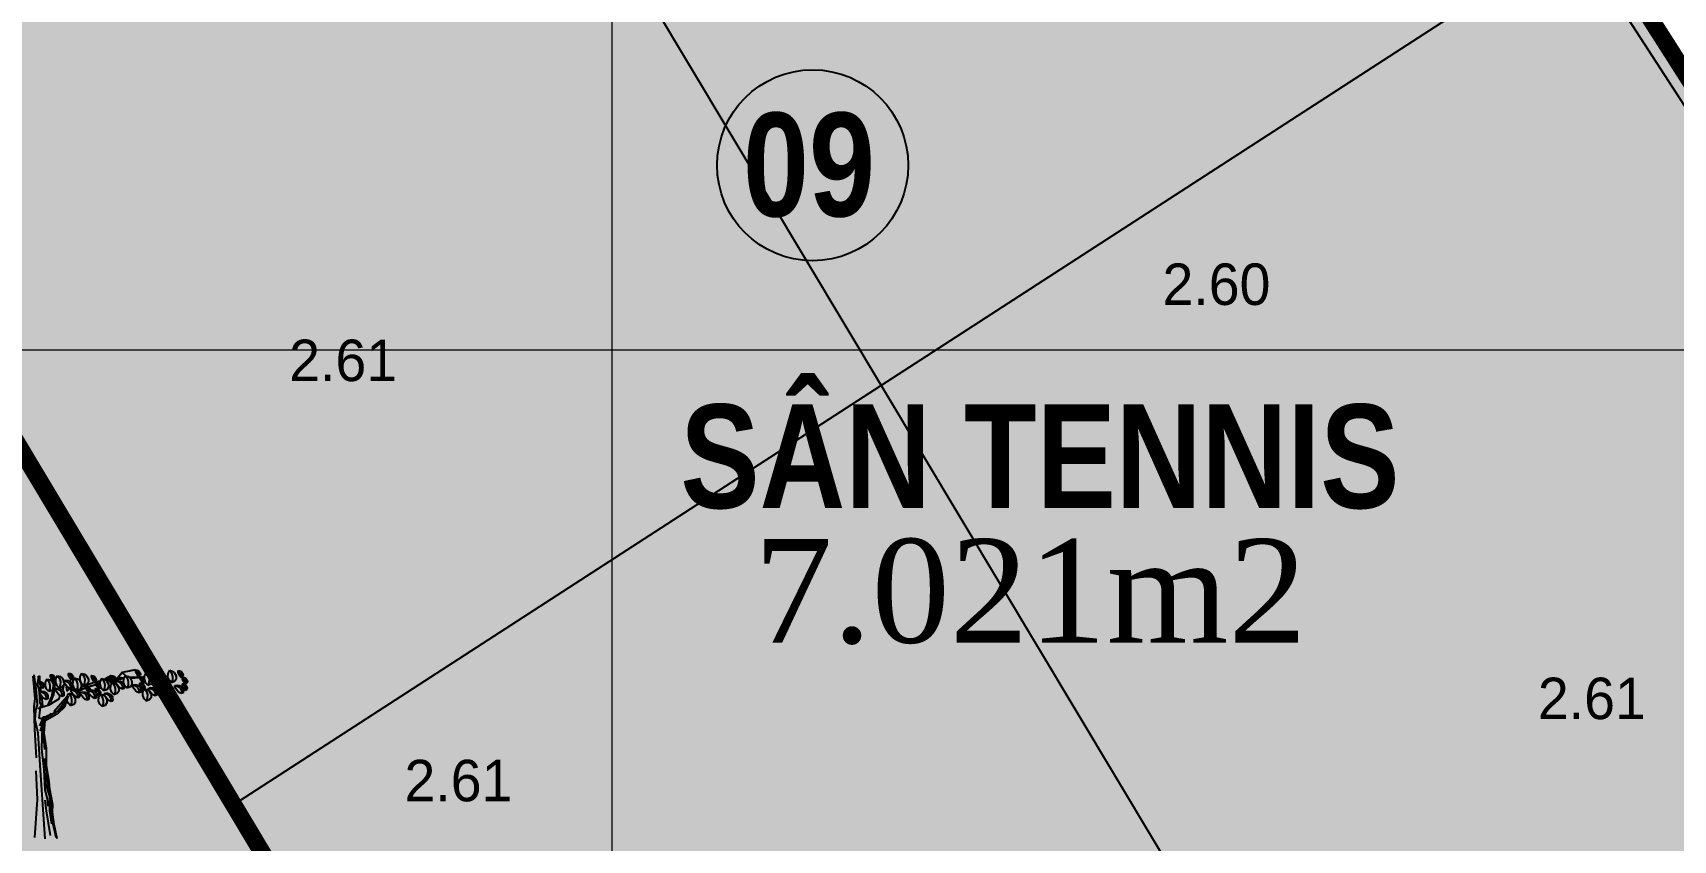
# Model space of a CAD drawing. Header units: millimetres. Extents: x 476643 to 477419, y 1110674 to 1111494.
# Drawn here: x 477026.91 to 477074.37, y 1111209.81 to 1111233.19 of the extents above; entities that cross this region are included whole.
import ezdxf

# ---------------------------------------------------------------- set-up
doc = ezdxf.new("R2010")
doc.units = ezdxf.units.MM
doc.header["$LTSCALE"] = 0.001
doc.header["$MEASUREMENT"] = 0
doc.linetypes.add('DASHDOTX2', pattern=[2, 1, -0.5, 0, -0.5])
doc.layers.add('D-CONGTRINH', color=7, linetype='Continuous', lineweight=15)
doc.layers.add('LUOI', color=8, linetype='Continuous', lineweight=5)
for name, color, linetype in [('HT_Cao do', 7, 'Continuous'), ('HT_Hang rao', 7, 'Continuous'), ('HT_thuc vat', 3, 'Continuous'), ('Net manh', 252, 'Continuous'), ('QH-text', 7, 'Continuous'), ('Text', 7, 'Continuous')]:
    doc.layers.add(name, color=color, linetype=linetype)
doc.linetypes.add('FENCELINE2', pattern='A,0.25,-0.1,[132,ltypeshp.shx,S=0.1,R=0,X=-0.1,Y=0],-0.1,1', length=1.45)

# ---------------------------------------------------------------- blocks, each defined once
blk = doc.blocks.new('tree50')
for p, q in [((966.48, 4750.4996), (1023.828, 4717.7356)), ((970.828, 4750.4996), (1027.32, 4745.6916)), ((970.828, 4750.4996), (972.192, 4704.0156)), ((1027.32, 4745.6916), (1074.904, 4719.5196)), ((1317.02, 4660.1676), (1365.48, 4756.6996)), ((1365.48, 4750.4996), (1421.828, 4667.5916)), ((1369.824, 4750.4996), (1441.968, 4727.1356)), ((2398.756, 4622.0836), (2528.736, 4787.1956)), ((2528.736, 4773.4236), (2485.4, 4704.6276)), ((2528.736, 4787.1956), (2909.084, 4849.1076)), ((2909.084, 4849.1076), (2528.736, 4780.3116)), ((2528.736, 4780.3116), (2625.028, 4690.8796)), ((2625.028, 4690.8796), (2528.736, 4773.4236)), ((2907.008, 4846.9836), (2964.38, 4814.2196)), ((2911.356, 4846.9836), (2967.872, 4842.1516)), ((2911.356, 4846.9836), (2912.744, 4800.4756)), ((2912.744, 4800.4756), (2920.02, 4778.8196)), ((2920.02, 4778.8196), (2939.82, 4746.2516)), ((2939.82, 4746.2516), (2967.728, 4704.4316)), ((2964.38, 4814.2196), (3002.444, 4760.2156)), ((2967.872, 4842.1516), (3015.432, 4816.0036)), ((3002.444, 4760.2156), (3014.016, 4707.9236)), ((3015.432, 4816.0036), (3052.052, 4770.5916)), ((3052.052, 4770.5916), (3063.16, 4729.2356)), ((3179.492, 4669.8596), (3227.956, 4766.4196)), ((3227.956, 4760.2156), (3284.304, 4677.2836)), ((3232.3, 4760.2156), (3304.444, 4736.8276)), ((3401.444, 4803.5996), (3458.792, 4770.8356)), ((3405.788, 4803.5996), (3407.156, 4757.0916)), ((3405.788, 4803.5996), (3462.28, 4798.7676)), ((3407.156, 4757.0916), (3414.456, 4735.4356)), ((3458.792, 4770.8356), (3496.852, 4716.8316)), ((3462.28, 4798.7676), (3509.864, 4772.6196)), ((3479.52, 4846.9836), (3536.868, 4814.2196)), ((3483.84, 4846.9836), (3540.36, 4842.1516)), ((3483.84, 4846.9836), (3485.232, 4800.4756)), ((3485.232, 4800.4756), (3492.508, 4778.8196)), ((3492.508, 4778.8196), (3512.308, 4746.2516)), ((3509.864, 4772.6196), (3546.46, 4727.2076)), ((3512.308, 4746.2516), (3540.236, 4704.4316)), ((3536.868, 4814.2196), (3574.928, 4760.2156)), ((3540.36, 4842.1516), (3587.94, 4816.0036)), ((3574.928, 4760.2156), (3586.5, 4707.9236)), ((3587.94, 4816.0036), (3624.536, 4770.5916)), ((3624.536, 4770.5916), (3635.648, 4729.2356)), ((3852.492, 4642.4676), (3856.08, 4750.4276)), ((3856.08, 4750.4276), (3904.544, 4846.9836)), ((3904.544, 4840.7836), (3960.892, 4757.8716)), ((3908.864, 4840.7836), (3981.032, 4817.4196)), ((3960.892, 4757.8716), (3986.94, 4661.0476)), ((3981.032, 4817.4196), (4038.992, 4772.6196)), ((4038.992, 4772.6196), (4092.58, 4678.1116)), ((4135.108, 4827.2596), (4192.456, 4794.4956)), ((4139.432, 4827.2596), (4140.82, 4780.7756)), ((4139.432, 4827.2596), (4195.948, 4822.4476)), ((4140.82, 4780.7756), (4148.12, 4759.0956)), ((4148.12, 4759.0956), (4167.92, 4726.5276)), ((4192.456, 4794.4956), (4230.52, 4740.4916)), ((4195.948, 4822.4476), (4243.532, 4796.2756)), ((4243.532, 4796.2756), (4280.128, 4750.8916)), ((4280.128, 4750.8916), (4291.236, 4709.5076)), ((13.796, 4022.5356), (-41.38, 4673.2556)), ((41.408, 4318.3236), (-13.792, 4712.6836)), ((82.788, 3845.0676), (41.408, 4318.3236)), ((82.788, 4436.6316), (110.4, 4614.0996)), ((124.196, 4298.5956), (82.788, 4436.6316)), ((110.4, 4614.0996), (110.4, 4673.2556)), ((120.752, 4515.0036), (178.104, 4482.2396)), ((124.196, 4535.2156), (137.988, 4692.9556)), ((151.784, 4081.6876), (124.196, 4298.5956)), ((125.1, 4515.0036), (181.592, 4510.1676)), ((125.1, 4515.0036), (126.468, 4468.4916)), ((126.468, 4468.4916), (133.768, 4446.8156)), ((133.768, 4446.8156), (153.568, 4414.2716)), ((179.396, 4239.4396), (137.988, 4357.7516)), ((151.784, 4535.2156), (151.784, 4673.2556)), ((153.568, 4414.2716), (181.472, 4372.4476)), ((178.104, 4482.2396), (216.164, 4428.2356)), ((179.396, 4239.4396), (179.396, 4357.7516)), ((181.472, 4372.4476), (196.484, 4352.1356)), ((181.592, 4510.1676), (229.176, 4484.0196)), ((196.484, 4352.1356), (220.508, 4322.8636)), ((216.164, 4428.2356), (227.76, 4375.9396)), ((227.76, 4375.9396), (220.508, 4322.8636)), ((263.16, 4354.8716), (220.508, 4322.8636)), ((229.176, 4484.0196), (265.796, 4438.6116)), ((276.88, 4397.2516), (263.16, 4354.8716)), ((265.796, 4438.6116), (276.88, 4397.2516)), ((307.252, 4384.8516), (310.816, 4492.8116)), ((343.36, 4293.9836), (307.252, 4384.8516)), ((310.816, 4492.8116), (359.304, 4589.3676)), ((411.328, 4223.7196), (343.36, 4293.9836)), ((359.304, 4583.1676), (415.652, 4500.2556)), ((363.624, 4583.1676), (435.792, 4559.8036)), ((436.208, 4310.5356), (402.664, 4223.7196)), ((415.652, 4500.2556), (441.7, 4403.4316)), ((435.792, 4559.8036), (493.752, 4515.0036)), ((441.7, 4403.4316), (436.208, 4310.5356)), ((441.7, 4713.3196), (499.048, 4680.5556)), ((446.024, 4713.3196), (502.54, 4708.4836)), ((446.024, 4713.3196), (447.412, 4666.8316)), ((447.412, 4666.8316), (454.712, 4645.1556)), ((454.712, 4645.1556), (474.512, 4612.5836)), ((474.512, 4612.5836), (502.42, 4570.7876)), ((493.752, 4515.0036), (547.34, 4420.4956)), ((496.756, 4081.6876), (538.16, 4298.5956)), ((499.048, 4680.5556), (537.112, 4626.5516)), ((502.42, 4570.7876), (517.432, 4550.4756)), ((502.54, 4708.4836), (550.124, 4682.3356)), ((550.124, 4329.0636), (503.052, 4257.9716)), ((517.432, 4550.4756), (541.456, 4521.2036)), ((537.112, 4626.5516), (548.708, 4574.2556)), ((538.16, 4298.5956), (551.956, 4515.4916)), ((548.708, 4574.2556), (541.456, 4521.2036)), ((584.084, 4553.2116), (541.456, 4521.2036)), ((547.34, 4420.4956), (550.124, 4329.0636)), ((550.124, 4682.3356), (586.72, 4636.9516)), ((551.956, 4140.8436), (579.544, 4357.7516)), ((579.544, 4357.7516), (579.544, 4554.9436)), ((597.828, 4595.5676), (584.084, 4553.2116)), ((586.72, 4636.9516), (597.828, 4595.5676)), ((602.588, 4270.3236), (603.908, 4312.6596)), ((603.908, 4312.6596), (669.824, 4324.1556)), ((603.908, 4312.6596), (686.6, 4288.8076)), ((610.84, 4484.0196), (614.404, 4591.9796)), ((646.948, 4393.1516), (610.84, 4484.0196)), ((614.404, 4591.9796), (662.892, 4688.5356)), ((714.92, 4322.8636), (646.948, 4393.1516)), ((662.892, 4682.3356), (719.24, 4599.4036)), ((667.212, 4682.3356), (739.38, 4658.9476)), ((669.824, 4324.1556), (732.52, 4312.6596)), ((686.6, 4288.8076), (752.492, 4233.4356)), ((739.796, 4409.6796), (706.252, 4322.8636)), ((806.644, 4357.1396), (710.596, 4322.8636)), ((719.24, 4599.4036), (745.288, 4502.5996)), ((732.52, 4312.6596), (801.148, 4271.0076)), ((739.38, 4658.9476), (797.34, 4614.1716)), ((745.288, 4502.5996), (739.796, 4409.6796)), ((797.34, 4614.1716), (850.928, 4519.6396)), ((801.148, 4271.0076), (838.968, 4217.5916)), ((853.712, 4428.2356), (806.644, 4357.1396)), ((814.136, 4278.8676), (855.52, 4416.9076)), ((844.46, 4499.9156), (845.776, 4542.2476)), ((850.22, 4478.8676), (844.46, 4499.9156)), ((845.776, 4542.2476), (911.72, 4553.7236)), ((845.776, 4542.2476), (928.468, 4518.3956)), ((872.78, 4443.9076), (850.22, 4478.8676)), ((850.928, 4519.6396), (853.712, 4428.2356)), ((930.056, 4380.6276), (872.78, 4443.9076)), ((910.72, 4357.7516), (924.512, 4239.4396)), ((911.72, 4553.7236), (974.392, 4542.2476)), ((924.512, 4239.4396), (979.712, 4278.8676)), ((928.468, 4518.3956), (994.36, 4463.0236)), ((990.528, 4330.6036), (930.056, 4380.6276)), ((972.192, 4704.0156), (979.492, 4682.3356)), ((974.392, 4542.2476), (1043.044, 4500.5996)), ((979.492, 4682.3356), (999.292, 4649.7676)), ((979.712, 4278.8676), (1021.12, 4318.3236)), ((1036.5, 4307.7516), (990.528, 4330.6036)), ((994.36, 4463.0236), (1031.104, 4389.6356)), ((999.292, 4649.7676), (1027.2, 4607.9716)), ((1023.828, 4717.7356), (1061.892, 4663.7316)), ((1027.2, 4607.9716), (1042.212, 4587.6596)), ((1031.104, 4389.6356), (1036.5, 4307.7516)), ((1085.572, 4332.6796), (1036.5, 4307.7516)), ((1042.212, 4587.6596), (1066.236, 4558.3876)), ((1043.044, 4500.5996), (1080.86, 4447.1796)), ((1051.148, 4238.0756), (1052.468, 4280.4316)), ((1052.468, 4280.4316), (1118.384, 4291.9076)), ((1052.468, 4280.4316), (1135.156, 4256.5556)), ((1061.892, 4663.7316), (1073.488, 4611.4396)), ((1073.488, 4611.4396), (1066.236, 4558.3876)), ((1108.864, 4590.3916), (1066.236, 4558.3876)), ((1074.904, 4719.5196), (1111.5, 4674.1316)), ((1080.86, 4447.1796), (1085.572, 4332.6796)), ((1105.276, 4415.8316), (1108.84, 4523.8156)), ((1141.384, 4324.9636), (1105.276, 4415.8316)), ((1108.84, 4523.8156), (1157.3, 4620.3476)), ((1122.608, 4632.7516), (1108.864, 4590.3916)), ((1111.5, 4674.1316), (1122.608, 4632.7516)), ((1118.384, 4291.9076), (1181.08, 4280.4316)), ((1209.352, 4254.6996), (1141.384, 4324.9636)), ((1157.3, 4614.1716), (1213.648, 4531.2396)), ((1161.648, 4614.1716), (1233.792, 4590.7836)), ((1181.08, 4280.4316), (1249.708, 4238.7556)), ((1234.232, 4341.5156), (1200.684, 4254.6996)), ((1301.052, 4288.9516), (1205.008, 4254.6996)), ((1213.648, 4531.2396), (1239.724, 4434.4356)), ((1233.792, 4590.7836), (1291.748, 4545.9836)), ((1239.724, 4434.4356), (1234.232, 4341.5156)), ((1248.072, 4250.5476), (1455.104, 4346.8876)), ((1269.484, 4239.4396), (1476.468, 4338.0236)), ((1291.748, 4545.9836), (1345.364, 4451.4756)), ((1348.148, 4360.0476), (1301.052, 4288.9516)), ((1313.452, 4552.1836), (1317.02, 4660.1676)), ((1349.536, 4461.3156), (1313.452, 4552.1836)), ((1345.364, 4451.4756), (1348.148, 4360.0476)), ((1417.532, 4391.0516), (1349.536, 4461.3156)), ((1358.816, 4374.4036), (1782.496, 4511.9996)), ((1442.408, 4477.8676), (1408.864, 4391.0516)), ((1509.232, 4425.3036), (1413.184, 4391.0516)), ((1421.828, 4667.5916), (1447.9, 4570.7876)), ((1441.968, 4727.1356), (1499.928, 4682.3356)), ((1447.9, 4570.7876), (1442.408, 4477.8676)), ((1452.224, 4397.2516), (1509.596, 4364.4636)), ((1456.568, 4397.2516), (1457.936, 4350.7436)), ((1456.568, 4397.2516), (1513.088, 4392.4196)), ((1457.936, 4350.7436), (1465.236, 4329.0636)), ((1465.236, 4329.0636), (1485.036, 4296.5196)), ((1485.036, 4296.5196), (1512.94, 4254.6996)), ((1499.928, 4682.3356), (1553.54, 4587.8276)), ((1556.324, 4496.3996), (1509.232, 4425.3036)), ((1509.596, 4364.4636), (1547.632, 4310.4876)), ((1513.088, 4392.4196), (1560.648, 4366.2476)), ((1547.632, 4310.4876), (1559.232, 4258.1916)), ((1548.024, 4260.5596), (1613.968, 4272.0316)), ((1553.54, 4587.8276), (1556.324, 4496.3996)), ((1555.836, 4375.6716), (1755.52, 4432.7276)), ((1560.648, 4366.2476), (1597.268, 4320.8636)), ((1565.848, 4367.5156), (1758.424, 4422.5476)), ((1608.352, 4279.4796), (1594.632, 4237.1196)), ((1597.268, 4320.8636), (1608.352, 4279.4796)), ((1613.968, 4272.0316), (1676.66, 4260.5596)), ((1625.708, 4688.5356), (1683.06, 4655.7476)), ((1630.056, 4688.5356), (1686.548, 4683.7036)), ((1630.056, 4688.5356), (1631.424, 4642.0276)), ((1631.424, 4642.0276), (1638.724, 4620.3476)), ((1638.724, 4620.3476), (1658.524, 4587.8036)), ((1658.524, 4587.8036), (1686.428, 4545.9836)), ((1683.06, 4655.7476), (1721.12, 4601.7716)), ((1686.428, 4545.9836), (1701.444, 4525.6716)), ((1686.548, 4683.7036), (1734.132, 4657.5556)), ((1701.444, 4525.6716), (1725.464, 4496.3996)), ((1721.12, 4601.7716), (1732.716, 4549.4756)), ((1732.716, 4549.4756), (1725.464, 4496.3996)), ((1768.116, 4528.4076), (1725.464, 4496.3996)), ((1734.132, 4657.5556), (1770.752, 4612.1476)), ((1747.144, 4310.4876), (1804.492, 4277.6996)), ((1751.492, 4496.3996), (1808.84, 4463.6356)), ((1751.492, 4310.4876), (1807.984, 4305.6516)), ((1751.492, 4310.4876), (1752.86, 4263.9756)), ((1755.812, 4496.3996), (1812.332, 4491.5876)), ((1755.812, 4496.3996), (1757.204, 4449.9156)), ((1757.204, 4449.9156), (1764.504, 4428.2356)), ((1764.504, 4428.2356), (1784.304, 4395.6676)), ((1781.836, 4570.7876), (1768.116, 4528.4076)), ((1770.752, 4612.1476), (1781.836, 4570.7876)), ((1782.496, 4511.9996), (1891.48, 4534.2396)), ((1784.304, 4395.6676), (1812.208, 4353.8676)), ((1804.492, 4277.6996), (1842.556, 4223.7196)), ((1807.984, 4305.6516), (1855.568, 4279.4796)), ((1808.84, 4463.6356), (1846.9, 4409.6316)), ((1812.208, 4353.8676), (1827.224, 4333.5556)), ((1812.332, 4491.5876), (1859.912, 4465.4156)), ((1827.224, 4333.5556), (1851.248, 4304.2836)), ((1846.9, 4409.6316), (1858.496, 4357.3356)), ((1858.496, 4357.3356), (1851.248, 4304.2836)), ((1893.872, 4336.2916), (1851.248, 4304.2836)), ((1855.568, 4279.4796), (1892.188, 4234.0956)), ((1859.912, 4465.4156), (1896.512, 4420.0316)), ((1868.776, 4465.0996), (1888.404, 4470.7156)), ((1907.62, 4378.6516), (1893.872, 4336.2916)), ((1894.608, 4403.4316), (1898.172, 4511.4116)), ((1930.716, 4312.5836), (1894.608, 4403.4316)), ((1896.512, 4420.0316), (1907.62, 4378.6516)), ((1898.172, 4511.4116), (1946.656, 4607.9716)), ((1998.684, 4242.2956), (1930.716, 4312.5836)), ((1946.656, 4601.7716), (2003.004, 4518.8356)), ((1950.98, 4601.7716), (2023.148, 4578.3796)), ((2023.56, 4329.1156), (1990.016, 4242.2956)), ((2090.408, 4276.5756), (1994.36, 4242.2956)), ((2003.004, 4518.8356), (2029.056, 4422.0316)), ((2023.148, 4578.3796), (2081.104, 4533.5796)), ((2023.22, 4573.9116), (2119.508, 4642.7116)), ((2029.056, 4422.0316), (2023.56, 4329.1156)), ((2050.76, 4566.7596), (2119.508, 4580.7996)), ((2081.104, 4533.5796), (2134.692, 4439.0756)), ((2087.256, 4527.5516), (2146.948, 4544.5916)), ((2137.476, 4347.6676), (2090.408, 4276.5756)), ((2100.244, 4518.8836), (2153.2, 4539.5156)), ((2119.508, 4642.7116), (2201.344, 4690.8796)), ((2120.144, 4645.1556), (2177.492, 4612.3636)), ((2124.464, 4645.1556), (2180.984, 4640.3196)), ((2124.464, 4645.1556), (2125.856, 4598.6436)), ((2125.856, 4598.6436), (2133.132, 4576.9636)), ((2133.132, 4576.9636), (2152.932, 4544.4196)), ((2134.692, 4439.0756), (2137.476, 4347.6676)), ((2152.932, 4544.4196), (2180.86, 4502.5996)), ((2177.492, 4612.3636), (2215.552, 4558.3876)), ((2180.86, 4502.5996), (2195.876, 4482.2876)), ((2180.984, 4640.3196), (2228.568, 4614.1716)), ((2193.872, 4291.8836), (2197.44, 4399.8636)), ((2229.956, 4201.0116), (2193.872, 4291.8836)), ((2195.876, 4482.2876), (2219.876, 4453.0156)), ((2197.44, 4399.8636), (2245.9, 4496.3996)), ((2198.196, 4688.5356), (2255.568, 4655.7476)), ((2202.54, 4688.5356), (2203.908, 4642.0276)), ((2202.54, 4688.5356), (2259.06, 4683.7036)), ((2203.908, 4642.0276), (2211.208, 4620.3476)), ((2211.208, 4620.3476), (2231.008, 4587.8036)), ((2215.552, 4558.3876), (2227.124, 4506.0916)), ((2227.124, 4506.0916), (2219.876, 4453.0156)), ((2262.528, 4485.0236), (2219.876, 4453.0156)), ((2228.568, 4614.1716), (2265.164, 4568.7636)), ((2231.008, 4587.8036), (2258.912, 4545.9836)), ((2245.9, 4490.1996), (2302.248, 4407.2876)), ((2250.244, 4490.1996), (2322.388, 4466.8316)), ((2255.568, 4655.7476), (2293.604, 4601.7716)), ((2258.912, 4545.9836), (2273.928, 4525.6716)), ((2259.06, 4683.7036), (2306.616, 4657.5556)), ((2276.272, 4527.4036), (2262.528, 4485.0236)), ((2265.164, 4568.7636), (2276.272, 4527.4036)), ((2273.928, 4525.6716), (2297.952, 4496.3996)), ((2293.604, 4601.7716), (2305.2, 4549.4756)), ((2305.2, 4549.4756), (2297.952, 4496.3996)), ((2340.604, 4528.4076), (2297.952, 4496.3996)), ((2302.248, 4407.2876), (2328.32, 4310.4876)), ((2306.616, 4657.5556), (2343.24, 4612.1476)), ((2322.388, 4466.8316), (2380.348, 4422.0316)), ((2328.32, 4310.4876), (2322.828, 4217.5676)), ((2354.324, 4570.7876), (2340.604, 4528.4076)), ((2343.24, 4612.1476), (2354.324, 4570.7876)), ((2345.804, 4614.8556), (2581.008, 4631.6516)), ((2350.296, 4484.2876), (2351.612, 4526.6236)), ((2356.056, 4463.2436), (2350.296, 4484.2876)), ((2351.612, 4526.6236), (2417.556, 4538.0996)), ((2351.612, 4526.6236), (2434.304, 4502.7716)), ((2355.42, 4573.9116), (2572.072, 4601.4276)), ((2355.884, 4577.2076), (2566.724, 4605.4556)), ((2378.616, 4428.2836), (2356.056, 4463.2436)), ((2435.892, 4365.0036), (2378.616, 4428.2836)), ((2380.348, 4422.0316), (2433.96, 4327.5276)), ((2417.556, 4538.0996), (2480.252, 4526.6236)), ((2485.4, 4704.6276), (2417.996, 4622.0836)), ((2433.96, 4327.5276), (2436.744, 4236.0956)), ((2434.304, 4502.7716), (2500.196, 4447.3996)), ((2496.364, 4314.9796), (2435.892, 4365.0036)), ((2480.252, 4526.6236), (2548.88, 4484.9716)), ((2542.336, 4292.1276), (2496.364, 4314.9796)), ((2500.196, 4447.3996), (2536.94, 4374.0116)), ((2536.94, 4374.0116), (2542.336, 4292.1276)), ((2591.408, 4317.0516), (2542.336, 4292.1276)), ((2548.88, 4484.9716), (2586.696, 4431.5556)), ((2571.192, 4484.0196), (2574.756, 4591.9796)), ((2607.3, 4393.1516), (2571.192, 4484.0196)), ((2574.756, 4591.9796), (2623.22, 4688.5356)), ((2586.696, 4431.5556), (2591.408, 4317.0516)), ((2675.272, 4322.8636), (2607.3, 4393.1516)), ((2623.22, 4682.3356), (2679.568, 4599.4036)), ((2627.564, 4682.3356), (2699.732, 4658.9476)), ((2700.148, 4409.6796), (2666.604, 4322.8636)), ((2766.992, 4357.1396), (2670.924, 4322.8636)), ((2679.568, 4599.4036), (2705.64, 4502.5996)), ((2699.732, 4658.9476), (2757.668, 4614.1716)), ((2705.64, 4502.5996), (2700.148, 4409.6796)), ((2750.076, 4630.0156), (2793.532, 4635.8276)), ((2750.124, 4643.7396), (2832.056, 4649.5956)), ((2757.668, 4614.1716), (2811.28, 4519.6396)), ((2759.84, 4615.1996), (3039.064, 4635.8276)), ((2814.064, 4428.2356), (2766.992, 4357.1396)), ((2793.532, 4635.8276), (3173.904, 4632.1156)), ((2811.28, 4519.6396), (2814.064, 4428.2356)), ((2828.028, 4376.6716), (2829.348, 4419.0076)), ((2833.768, 4355.6276), (2828.028, 4376.6716)), ((2829.348, 4419.0076), (2895.264, 4430.5036)), ((2829.348, 4419.0076), (2912.036, 4395.1556)), ((2832.056, 4649.5956), (3173.928, 4645.9596)), ((2856.324, 4320.6676), (2833.768, 4355.6276)), ((2913.624, 4257.4076), (2856.324, 4320.6676)), ((2895.264, 4430.5036), (2957.96, 4419.0076)), ((2912.036, 4395.1556), (2977.932, 4339.7836)), ((2957.96, 4419.0076), (3026.588, 4377.3556)), ((2967.728, 4704.4316), (2982.74, 4684.1436)), ((2977.932, 4339.7836), (3014.652, 4266.3956)), ((2982.74, 4684.1436), (3006.764, 4654.8476)), ((3014.016, 4707.9236), (3006.764, 4654.8476)), ((3049.416, 4686.8516), (3006.764, 4654.8476)), ((3026.588, 4377.3556), (3064.404, 4323.9396)), ((3028.444, 4468.9316), (3085.816, 4436.1436)), ((3032.788, 4654.8476), (3090.14, 4622.0836)), ((3032.788, 4468.9316), (3089.308, 4464.0996)), ((3032.788, 4468.9316), (3034.18, 4422.4236)), ((3034.18, 4422.4236), (3041.456, 4400.7436)), ((3037.136, 4654.8476), (3093.628, 4650.0356)), ((3037.136, 4654.8476), (3038.504, 4608.3636)), ((3038.504, 4608.3636), (3045.804, 4586.6836)), ((3041.456, 4400.7436), (3061.256, 4368.1996)), ((3045.804, 4586.6836), (3065.604, 4554.1396)), ((3063.16, 4729.2356), (3049.416, 4686.8516)), ((3061.256, 4368.1996), (3089.16, 4326.3796)), ((3064.404, 4323.9396), (3069.144, 4209.4596)), ((3065.604, 4554.1396), (3093.508, 4512.3156)), ((3085.816, 4436.1436), (3123.88, 4382.1636)), ((3089.16, 4326.3796), (3104.2, 4306.0676)), ((3089.308, 4464.0996), (3136.892, 4437.9516)), ((3090.14, 4622.0836), (3128.2, 4568.0796)), ((3093.508, 4512.3156), (3108.524, 4492.0036)), ((3093.628, 4650.0356), (3141.212, 4623.8636)), ((3104.2, 4306.0676), (3128.2, 4276.7956)), ((3108.524, 4492.0036), (3132.544, 4462.7316)), ((3123.88, 4382.1636), (3135.452, 4329.8716)), ((3128.2, 4568.0796), (3139.796, 4515.8076)), ((3135.452, 4329.8716), (3128.2, 4276.7956)), ((3170.852, 4308.7996), (3128.2, 4276.7956)), ((3131.788, 4217.4436), (3180.252, 4313.9756)), ((3139.796, 4515.8076), (3132.544, 4462.7316)), ((3175.196, 4494.7396), (3132.544, 4462.7316)), ((3136.892, 4437.9516), (3173.488, 4392.5396)), ((3141.212, 4623.8636), (3177.832, 4578.4796)), ((3184.596, 4351.1836), (3170.852, 4308.7996)), ((3173.488, 4392.5396), (3184.596, 4351.1836)), ((3188.916, 4537.0956), (3175.196, 4494.7396)), ((3175.904, 4561.9036), (3179.492, 4669.8596)), ((3212.012, 4471.0316), (3175.904, 4561.9036)), ((3177.832, 4578.4796), (3188.916, 4537.0956)), ((3180.252, 4307.7996), (3236.6, 4224.8636)), ((3184.596, 4307.7996), (3256.74, 4284.4116)), ((3280.008, 4400.7436), (3212.012, 4471.0316)), ((3256.74, 4284.4116), (3314.7, 4239.6116)), ((3304.884, 4487.5596), (3271.34, 4400.7436)), ((3371.704, 4435.0236), (3275.66, 4400.7436)), ((3284.304, 4677.2836), (3310.352, 4580.4796)), ((3296.192, 4288.6596), (3297.512, 4330.9916)), ((3301.956, 4267.6156), (3296.192, 4288.6596)), ((3297.512, 4330.9916), (3363.452, 4342.4676)), ((3297.512, 4330.9916), (3380.2, 4307.1156)), ((3304.444, 4736.8276), (3362.404, 4692.0516)), ((3310.352, 4580.4796), (3304.884, 4487.5596)), ((3362.404, 4692.0516), (3415.992, 4597.5236)), ((3363.452, 4342.4676), (3426.124, 4330.9916)), ((3418.776, 4506.1156), (3371.704, 4435.0236)), ((3380.2, 4307.1156), (3446.096, 4251.7716)), ((3400.172, 4643.5436), (3477.2, 4642.7116)), ((3409.792, 4629.7956), (3496.46, 4628.9436)), ((3409.792, 4622.0836), (3486.82, 4622.0836)), ((3414.456, 4735.4356), (3434.256, 4702.8676)), ((3415.992, 4597.5236), (3418.776, 4506.1156)), ((3426.124, 4330.9916), (3494.776, 4289.3196)), ((3434.256, 4702.8676), (3462.16, 4661.0476)), ((3462.16, 4661.0476), (3477.176, 4640.7596)), ((3475.172, 4450.3276), (3478.736, 4558.3116)), ((3511.28, 4359.4596), (3475.172, 4450.3276)), ((3477.176, 4640.7596), (3501.196, 4611.4636)), ((3478.736, 4558.3116), (3527.224, 4654.8476)), ((3494.776, 4289.3196), (3532.596, 4235.9236)), ((3496.852, 4716.8316), (3508.448, 4664.5396)), ((3508.448, 4664.5396), (3501.196, 4611.4636)), ((3543.824, 4643.4676), (3501.196, 4611.4636)), ((3579.248, 4289.1956), (3511.28, 4359.4596)), ((3527.224, 4648.6676), (3583.572, 4565.7356)), ((3531.544, 4648.6676), (3603.712, 4625.2796)), ((3540.236, 4704.4316), (3555.252, 4684.1436)), ((3557.568, 4685.8516), (3543.824, 4643.4676)), ((3546.46, 4727.2076), (3557.568, 4685.8516)), ((3555.252, 4684.1436), (3579.248, 4654.8476)), ((3604.128, 4376.0116), (3570.584, 4289.1956)), ((3670.972, 4323.4476), (3574.928, 4289.1956)), ((3586.5, 4707.9236), (3579.248, 4654.8476)), ((3621.9, 4686.8516), (3579.248, 4654.8476)), ((3583.572, 4565.7356), (3609.62, 4468.9316)), ((3603.712, 4625.2796), (3661.672, 4580.4796)), ((3609.62, 4468.9316), (3604.128, 4376.0116)), ((3635.648, 4729.2356), (3621.9, 4686.8516)), ((3631.616, 4642.7356), (3632.912, 4685.0716)), ((3637.356, 4621.6916), (3631.616, 4642.7356)), ((3632.912, 4685.0716), (3698.856, 4696.5436)), ((3632.912, 4685.0716), (3715.604, 4661.2196)), ((3659.912, 4586.7316), (3637.356, 4621.6916)), ((3717.188, 4523.4476), (3659.912, 4586.7316)), ((3661.672, 4580.4796), (3715.26, 4485.9756)), ((3718.044, 4394.5676), (3670.972, 4323.4476)), ((3698.856, 4696.5436), (3761.548, 4685.0716)), ((3715.26, 4485.9756), (3718.044, 4394.5676)), ((3715.604, 4661.2196), (3781.496, 4605.8476)), ((3777.664, 4473.4236), (3717.188, 4523.4476)), ((3761.548, 4685.0716), (3830.176, 4643.4196)), ((3823.636, 4450.5756), (3777.664, 4473.4236)), ((3781.496, 4605.8476), (3818.24, 4532.4596)), ((3818.24, 4532.4596), (3823.636, 4450.5756)), ((3872.708, 4475.4996), (3823.636, 4450.5756)), ((3830.176, 4643.4196), (3867.996, 4590.0036)), ((3888.6, 4551.5996), (3852.492, 4642.4676)), ((3867.996, 4590.0036), (3872.708, 4475.4996)), ((3956.592, 4481.3116), (3888.6, 4551.5996)), ((3981.448, 4568.1516), (3947.9, 4481.3116)), ((4048.292, 4515.5876), (3952.248, 4481.3116)), ((3986.94, 4661.0476), (3981.448, 4568.1516)), ((4095.364, 4586.6836), (4048.292, 4515.5876)), ((4056.104, 4356.9716), (4057.424, 4399.3036)), ((4061.868, 4335.9236), (4056.104, 4356.9716)), ((4057.424, 4399.3036), (4123.364, 4410.7796)), ((4057.424, 4399.3036), (4140.112, 4375.4276)), ((4084.424, 4300.9636), (4061.868, 4335.9236)), ((4141.7, 4237.6836), (4084.424, 4300.9636)), ((4092.58, 4678.1116), (4095.364, 4586.6836)), ((4123.364, 4410.7796), (4186.06, 4399.3036)), ((4140.112, 4375.4276), (4206.008, 4320.0796)), ((4167.92, 4726.5276), (4195.828, 4684.7276)), ((4186.06, 4399.3036), (4254.688, 4357.6276)), ((4195.828, 4684.7276), (4210.84, 4664.4156)), ((4206.008, 4320.0796), (4242.752, 4246.6916)), ((4210.84, 4664.4156), (4234.864, 4635.1436)), ((4230.52, 4740.4916), (4242.116, 4688.1956)), ((4242.116, 4688.1956), (4234.864, 4635.1436)), ((4277.492, 4667.1516), (4234.864, 4635.1436)), ((4254.688, 4357.6276), (4292.508, 4304.2356)), ((4256.544, 4449.2076), (4313.892, 4416.4436)), ((4260.864, 4635.1436), (4318.24, 4602.3556)), ((4260.864, 4449.2076), (4317.384, 4444.3716)), ((4260.864, 4449.2076), (4262.256, 4402.7236)), ((4262.256, 4402.7236), (4269.556, 4381.0436)), ((4265.212, 4635.1436), (4321.732, 4630.3116)), ((4265.212, 4635.1436), (4266.604, 4588.6356)), ((4266.604, 4588.6356), (4273.88, 4566.9556)), ((4269.556, 4381.0436), (4289.356, 4348.4756)), ((4273.88, 4566.9556), (4293.68, 4534.4116)), ((4291.236, 4709.5076), (4277.492, 4667.1516)), ((4289.356, 4348.4756), (4317.264, 4306.6516)), ((4292.508, 4304.2356), (4297.22, 4189.7356)), ((4293.68, 4534.4116), (4321.584, 4492.5916)), ((4313.892, 4416.4436), (4351.956, 4362.4396)), ((4317.264, 4306.6516), (4332.276, 4286.3636)), ((4317.384, 4444.3716), (4364.968, 4418.2236)), ((4318.24, 4602.3556), (4356.3, 4548.3756)), ((4321.584, 4492.5916), (4336.624, 4472.2796)), ((4321.732, 4630.3116), (4369.312, 4604.1396)), ((4332.276, 4286.3636), (4356.3, 4257.0916)), ((4336.624, 4472.2796), (4360.62, 4443.0036)), ((4351.956, 4362.4396), (4363.552, 4310.1436)), ((4356.3, 4548.3756), (4367.872, 4496.0796)), ((4363.552, 4310.1436), (4356.3, 4257.0916)), ((4398.928, 4289.0996), (4356.3, 4257.0916)), ((4367.872, 4496.0796), (4360.62, 4443.0036)), ((4403.272, 4475.0116), (4360.62, 4443.0036)), ((4364.968, 4418.2236), (4401.564, 4372.8396)), ((4369.312, 4604.1396), (4405.908, 4558.7516)), ((4412.672, 4331.4556), (4398.928, 4289.0996)), ((4401.564, 4372.8396), (4412.672, 4331.4556)), ((4417.02, 4517.3956), (4403.272, 4475.0116)), ((4405.908, 4558.7516), (4417.02, 4517.3956)), ((-13.792, 3785.9116), (13.796, 4022.5356)), ((27.612, 3687.3276), (82.788, 3845.0676)), ((96.608, 3726.7716), (193.192, 3825.3556)), ((142.212, 4183.0196), (143.532, 4225.3556)), ((147.952, 4161.9756), (142.212, 4183.0196)), ((143.532, 4225.3556), (209.448, 4236.8276)), ((143.532, 4225.3556), (226.224, 4201.4996)), ((170.508, 4127.0156), (147.952, 4161.9756)), ((151.784, 3923.9516), (151.784, 4081.6876)), ((193.192, 3825.3556), (151.784, 3923.9516)), ((165.604, 3766.1996), (413.968, 3845.0676)), ((227.784, 4063.7316), (170.508, 4127.0156)), ((179.396, 3963.3796), (179.396, 4101.4156)), ((234.596, 3805.6396), (206.984, 4101.4156)), ((209.448, 4236.8276), (272.144, 4225.3556)), ((226.224, 4201.4996), (292.116, 4146.1316)), ((288.26, 4013.7076), (227.784, 4063.7316)), ((272.144, 4225.3556), (340.772, 4183.7036)), ((334.232, 3990.8436), (288.26, 4013.7076)), ((292.116, 4146.1316), (328.836, 4072.7396)), ((328.836, 4072.7396), (334.232, 3990.8436)), ((383.304, 4015.7836), (334.232, 3990.8436)), ((340.772, 4183.7036), (378.592, 4130.2836)), ((378.592, 4130.2836), (383.304, 4015.7836)), ((386.38, 3845.0676), (496.756, 4081.6876)), ((503.052, 4257.9716), (407.008, 4223.7196)), ((413.968, 3845.0676), (717.532, 4022.5356)), ((455.372, 3904.2236), (551.956, 4140.8436)), ((551.956, 3647.8876), (689.944, 3805.6396)), ((608.328, 4249.2796), (602.588, 4270.3236)), ((630.884, 4214.3196), (608.328, 4249.2796)), ((688.16, 4151.0516), (630.884, 4214.3196)), ((676.148, 3687.3276), (800.344, 3845.0676)), ((748.66, 4101.0236), (688.16, 4151.0516)), ((689.944, 3805.6396), (924.512, 4081.6876)), ((717.532, 4022.5356), (731.348, 4121.1316)), ((745.144, 3726.7716), (827.932, 3864.7956)), ((794.632, 4078.1596), (748.66, 4101.0236)), ((752.492, 4233.4356), (789.212, 4160.0596)), ((789.212, 4160.0596), (794.632, 4078.1596)), ((843.704, 4103.0996), (794.632, 4078.1596)), ((800.344, 3746.4836), (924.512, 4002.8196)), ((827.932, 3864.7956), (924.512, 4042.2596)), ((838.968, 4217.5916), (843.704, 4103.0996)), ((869.336, 3785.9116), (979.712, 4101.4156)), ((931.788, 3975.8036), (935.352, 4083.7756)), ((967.896, 3884.9356), (931.788, 3975.8036)), ((935.352, 4083.7756), (983.816, 4180.3356)), ((1035.864, 3814.6716), (967.896, 3884.9356)), ((983.816, 4174.1316), (1040.164, 4091.2116)), ((988.16, 4174.1316), (1060.328, 4150.7556)), ((1060.744, 3901.4876), (1027.2, 3814.6716)), ((1127.588, 3848.9276), (1031.544, 3814.6716)), ((1040.164, 4091.2116), (1066.236, 3994.3956)), ((1056.888, 4217.0516), (1051.148, 4238.0756)), ((1079.444, 4182.0676), (1056.888, 4217.0516)), ((1060.328, 4150.7556), (1118.264, 4105.9556)), ((1066.236, 3994.3956), (1060.744, 3901.4876)), ((1136.72, 4118.7996), (1079.444, 4182.0676)), ((1118.264, 4105.9556), (1171.876, 4011.4516)), ((1174.66, 3920.0316), (1127.588, 3848.9276)), ((1135.156, 4256.5556), (1201.052, 4201.1836)), ((1197.22, 4068.7756), (1136.72, 4118.7996)), ((1171.876, 4011.4516), (1174.66, 3920.0316)), ((1243.164, 4045.9116), (1197.22, 4068.7756)), ((1201.052, 4201.1836), (1237.772, 4127.8076)), ((1237.772, 4127.8076), (1243.164, 4045.9116)), ((1292.236, 4070.8476), (1243.164, 4045.9116)), ((1249.708, 4238.7556), (1287.528, 4185.3396)), ((1287.528, 4185.3396), (1292.236, 4070.8476)), ((1324.952, 4165.4156), (1326.272, 4207.7516)), ((1330.716, 4144.3716), (1324.952, 4165.4156)), ((1326.272, 4207.7516), (1392.188, 4219.2276)), ((1326.272, 4207.7516), (1408.96, 4183.8996)), ((1353.272, 4109.4116), (1330.716, 4144.3716)), ((1410.548, 4046.1316), (1353.272, 4109.4116)), ((1392.188, 4219.2276), (1454.884, 4207.7516)), ((1408.96, 4183.8996), (1474.856, 4128.5276)), ((1471.024, 3996.1076), (1410.548, 4046.1316)), ((1454.884, 4207.7516), (1523.536, 4166.0876)), ((1516.992, 3973.2436), (1471.024, 3996.1076)), ((1474.856, 4128.5276), (1511.572, 4055.1396)), ((1511.572, 4055.1396), (1516.992, 3973.2436)), ((1512.94, 4254.6996), (1527.956, 4234.3876)), ((1566.068, 3998.1796), (1516.992, 3973.2436)), ((1523.536, 4166.0876), (1561.328, 4112.6836)), ((1527.956, 4234.3876), (1551.98, 4205.1156)), ((1546.732, 4218.2236), (1548.024, 4260.5596)), ((1552.468, 4197.1796), (1546.732, 4218.2236)), ((1548.024, 4260.5596), (1630.716, 4236.7076)), ((1559.232, 4258.1916), (1551.98, 4205.1156)), ((1594.632, 4237.1196), (1551.98, 4205.1156)), ((1575.028, 4162.2196), (1552.468, 4197.1796)), ((1561.328, 4112.6836), (1566.068, 3998.1796)), ((1632.3, 4098.9516), (1575.028, 4162.2196)), ((1630.716, 4236.7076), (1696.608, 4181.3356)), ((1692.776, 4048.9116), (1632.3, 4098.9516)), ((1676.66, 4260.5596), (1745.288, 4218.9076)), ((1738.748, 4026.0636), (1692.776, 4048.9116)), ((1696.608, 4181.3356), (1733.352, 4107.9476)), ((1733.352, 4107.9476), (1738.748, 4026.0636)), ((1787.82, 4050.9996), (1738.748, 4026.0636)), ((1745.288, 4218.9076), (1783.108, 4165.4916)), ((1752.86, 4263.9756), (1760.156, 4242.2956)), ((1760.156, 4242.2956), (1779.956, 4209.7516)), ((1779.956, 4209.7516), (1807.864, 4167.9316)), ((1783.108, 4165.4916), (1787.82, 4050.9996)), ((1807.864, 4167.9316), (1822.876, 4147.6316)), ((1822.876, 4147.6316), (1846.9, 4118.3476)), ((1842.556, 4223.7196), (1854.152, 4171.4236)), ((1854.152, 4171.4236), (1846.9, 4118.3476)), ((1889.552, 4150.3556), (1846.9, 4118.3476)), ((1846.9, 3951.0116), (1850.464, 4058.9836)), ((1883.008, 3860.1556), (1846.9, 3951.0116)), ((1850.464, 4058.9836), (1898.952, 4155.5436)), ((1950.98, 3789.8796), (1883.008, 3860.1556)), ((1903.272, 4192.7116), (1889.552, 4150.3556)), ((1892.188, 4234.0956), (1903.272, 4192.7116)), ((1898.952, 4149.3396), (1955.3, 4066.4196)), ((1903.272, 4149.3396), (1975.44, 4125.9636)), ((1975.856, 3876.6956), (1942.312, 3789.8796)), ((2042.7, 3824.1316), (1946.656, 3789.8796)), ((1955.3, 4066.4196), (1981.348, 3969.6036)), ((1975.44, 4125.9636), (2033.4, 4081.1636)), ((1981.348, 3969.6036), (1975.856, 3876.6956)), ((2014.896, 4130.1996), (2016.212, 4172.5476)), ((2020.632, 4109.1556), (2014.896, 4130.1996)), ((2016.212, 4172.5476), (2082.132, 4184.0196)), ((2016.212, 4172.5476), (2098.904, 4148.6796)), ((2043.192, 4074.1956), (2020.632, 4109.1556)), ((2033.4, 4081.1636), (2086.988, 3986.6556)), ((2089.772, 3895.2396), (2042.7, 3824.1316)), ((2100.464, 4010.9116), (2043.192, 4074.1956)), ((2082.132, 4184.0196), (2144.824, 4172.5476)), ((2086.988, 3986.6556), (2089.772, 3895.2396)), ((2098.904, 4148.6796), (2164.796, 4093.3116)), ((2160.964, 3960.8876), (2100.464, 4010.9116)), ((2144.824, 4172.5476), (2213.452, 4130.8836)), ((2206.912, 3938.0356), (2160.964, 3960.8876)), ((2164.796, 4093.3116), (2201.516, 4019.9236)), ((2201.516, 4019.9236), (2206.912, 3938.0356)), ((2255.984, 3962.9636), (2206.912, 3938.0356)), ((2213.452, 4130.8836), (2251.272, 4077.4676)), ((2297.952, 4130.7476), (2229.956, 4201.0116)), ((2251.272, 4077.4676), (2255.984, 3962.9636)), ((2322.828, 4217.5676), (2289.284, 4130.7476)), ((2389.652, 4165.0036), (2293.604, 4130.7476)), ((2436.744, 4236.0956), (2389.652, 4165.0036)), ((2974.1, 4207.3596), (2913.624, 4257.4076)), ((3020.068, 4184.5076), (2974.1, 4207.3596)), ((3014.652, 4266.3956), (3020.068, 4184.5076)), ((3069.144, 4209.4596), (3020.068, 4184.5076)), ((3128.2, 4109.4596), (3131.788, 4217.4436)), ((3164.308, 4018.6036), (3128.2, 4109.4596)), ((3232.3, 3948.3276), (3164.308, 4018.6036)), ((3257.18, 4035.1436), (3223.608, 3948.3276)), ((3324, 3982.5916), (3227.956, 3948.3276)), ((3236.6, 4224.8636), (3262.648, 4128.0636)), ((3262.648, 4128.0636), (3257.18, 4035.1436)), ((3324.512, 4232.6556), (3301.956, 4267.6156)), ((3314.7, 4239.6116), (3368.288, 4145.1036)), ((3371.072, 4053.6876), (3324, 3982.5916)), ((3381.788, 4169.3716), (3324.512, 4232.6556)), ((3368.288, 4145.1036), (3371.072, 4053.6876)), ((3442.264, 4119.3356), (3381.788, 4169.3716)), ((3488.236, 4096.4836), (3442.264, 4119.3356)), ((3446.096, 4251.7716), (3482.84, 4178.3796)), ((3482.84, 4178.3796), (3488.236, 4096.4836)), ((3537.308, 4121.4236), (3488.236, 4096.4836)), ((3532.596, 4235.9236), (3537.308, 4121.4236)), ((4202.176, 4187.6596), (4141.7, 4237.6836)), ((4248.148, 4164.7956), (4202.176, 4187.6596)), ((4242.752, 4246.6916), (4248.148, 4164.7956)), ((4297.22, 4189.7356), (4248.148, 4164.7956)), ((0, 3135.2156), (-13.792, 3785.9116)), ((13.796, 3411.2676), (27.612, 3687.3276)), ((96.608, 3016.9076), (13.796, 3411.2676)), ((124.196, 3450.7076), (165.604, 3766.1996)), ((262.184, 3411.2676), (124.196, 3450.7076)), ((151.784, 3233.7996), (220.776, 3411.2676)), ((165.604, 3076.0636), (262.184, 3411.2676)), ((206.984, 3450.7076), (427.76, 3549.3036)), ((248.392, 3095.7756), (262.184, 3509.8636)), ((275.98, 3430.9916), (634.744, 3647.8876)), ((275.98, 3016.9076), (303.592, 3391.5516)), ((303.592, 3391.5516), (689.944, 3608.4596)), ((427.76, 3549.3036), (482.96, 3588.7316)), ((634.744, 3647.8876), (800.344, 3746.4836)), ((689.944, 3608.4596), (869.336, 3785.9116)), ((55.2, 2307.0436), (0, 3135.2156)), ((165.604, 1952.1116), (96.608, 3016.9076)), ((206.984, 2563.3796), (220.776, 3194.3716)), ((289.772, 2543.6636), (248.392, 3095.7756)), ((344.972, 2583.1036), (275.98, 3016.9076)), ((275.98, 1971.8396), (206.984, 2563.3796)), ((344.972, 2090.1476), (344.972, 2583.1036)), ((82.788, 1104.2236), (41.408, 1932.3956)), ((303.592, -39.4288), (165.604, 1952.1116)), ((303.592, 1380.2836), (275.98, 1971.8396)), ((358.768, 1715.4916), (289.772, 2287.3276)), ((413.968, 1616.9076), (344.972, 2090.1476)), ((317.384, 1577.4676), (303.592, 1873.2436)), ((441.556, 1183.1036), (317.384, 1577.4676)), ((469.168, 1163.3796), (358.768, 1715.4916)), ((441.556, 1399.9996), (413.968, 1616.9076)), ((0, 0), (82.788, 1104.2236)), ((372.584, 1123.9516), (303.592, 1380.2836)), ((344.972, 769.0196), (303.592, 1084.5076)), ((386.38, 907.0436), (372.584, 1123.9516)), ((524.368, 946.4836), (441.556, 1399.9996)), ((441.556, 769.0196), (441.556, 1183.1036)), ((510.548, 473.2436), (469.168, 1163.3796)), ((455.372, 59.1552), (344.972, 769.0196)), ((496.756, 394.3716), (441.556, 769.0196)), ((510.548, 729.5756), (524.368, 946.4836)), ((565.748, 374.6476), (510.548, 729.5756)), ((620.948, 0), (510.548, 473.2436)), ((648.536, -39.4288), (565.748, 374.6476))]:
    blk.add_line(p, q)
blk = doc.blocks.new('fff')
at = {"layer": 'HT_Hang rao', "linetype": 'FENCELINE2'}
for points in [[(476992.124, 1111278.699), (476992.124, 1111278.699), (476992.124, 1111278.699), (476992.124, 1111278.699), (477030.416, 1111301.506), (477048.654, 1111271.234), (477111.294, 1111174.625), (477088.431, 1111161.209), (477069.283, 1111149.721), (476992.124, 1111278.699)], [(477088.431, 1111161.209), (477011.27, 1111290.103)], [(477032.731, 1111210.846), (477071.508, 1111235.987)]]:
    blk.add_lwpolyline(points, dxfattribs=at)
at = {"layer": 'HT_thuc vat', "xscale": 0.0009999999892897904, "yscale": 0.0009999999310821295, "zscale": 0.001}
blk.add_blockref('tree50', (477026.967, 1111209.892), dxfattribs=at)
at = {"layer": 'HT_Cao do', "color": 0}
for s, p in [('2.60', (477059.591, 1111225.308)), ('2.61', (477034.328, 1111223.104)), ('2.61', (477070.451, 1111213.319)), ('2.61', (477037.663, 1111210.941))]:
    blk.add_text(s, height=1.2, dxfattribs=at).set_placement(p)

msp = doc.modelspace()

# ---------------------------------------------------------------- hatches: boundary and pattern name
at = {"layer": 'Net manh', "lineweight": 35}
h = msp.add_hatch(dxfattribs=at)
h.set_pattern_fill('AR-CONC', color=256, scale=0.5, style=0)
h.set_pattern_definition([(50, (0, 0), (3.586300913, -0.313760675), [0.375, -4.125]), (355, (0, 0), (-0.693756668, 3.760960669), [0.3, -3.3]), (100.4514, (0.299, -0.026), (2.892546909, 3.44719771), [0.31870095, -3.50571056]), (46.1842, (0, 1), (5.336205243, -0.827595072), [0.5625, -6.1875]), (96.6356, (0.4447, 0.931), (4.673313528, 4.870589355), [0.47805144, -5.258565]), (351.1842, (0, 1), (4.673309726, 4.870593005), [0.45, -4.95]), (21, (0.5, 0.75), (2.9845352606, -2.013094453), [0.375, -4.125]), (326, (0.5, 0.75), (1.21657666, 3.625750225), [0.3, -3.3]), (71.4514, (0.7487, 0.5822), (4.201113143, 1.612652484), [0.31870095, -3.50571056]), (37.5, (0, 0), (0.0607992766, 1.6644692692), [0, -3.26, 0, -3.35, 0, -3.3125]), (7.5, (0, 0), (1.3153476872, 1.9720585594), [0, -1.91, 0, -3.185, 0, -1.2625]), (327.5, (-1.115, 0), (2.6691121809, -0.1127743587), [0, -1.25, 0, -3.9, 0, -5.175]), (317.5, (-1.615, 0), (2.9159308467, 0.5005249117), [0, -1.625, 0, -2.59, 0, -3.675])])
h.paths.add_polyline_path([(476992.124, 1111278.699), (477030.416, 1111301.506), (477049.428, 1111271.681), (477053.951, 1111274.29), (477054.992, 1111272.673), (477057.771, 1111274.326), (477036.944, 1111305.551), (477036.787, 1111305.457), (477040.971, 1111298.871), (477035.033, 1111295.304), (477030.85, 1111301.89), (477036.944, 1111305.551), (477031.459, 1111313.773), (477024.262, 1111315.601), (476982.928, 1111293.811), (476991.518, 1111278.36), (476987.338, 1111273.544), (476978.054, 1111289.963), (476976.524, 1111292.385), (476968.713, 1111281.131), (476975.273, 1111270.229), (476976.71, 1111267.87), (476978.595, 1111269.735), (476980.523, 1111269.215), (476983.896, 1111271.424), (476999.575, 1111247.131), (476955.106, 1111217.573), (476941.425, 1111240.144), (476945.02, 1111241.915), (476943.904, 1111243.751), (476947.452, 1111245.566), (476946.418, 1111247.304), (476950.132, 1111249.745), (476951.132, 1111248.117), (476960.999, 1111254.043), (476960.163, 1111255.394), (476967.082, 1111259.445), (476965.565, 1111261.944), (476972.571, 1111266.195), (476971.552, 1111267.884), (476965.995, 1111277.215), (476937.411, 1111236.034, 0.042237), (476936.615, 1111234.594), (476939.331, 1111230.096), (476935.975, 1111226.581), (476935.91, 1111223.889), (476936.44, 1111219.943), (476940.289, 1111220.927), (476940.476, 1111217.466), (476946.816, 1111207.727), (476943.429, 1111205.786), (476944.76, 1111203.449), (476948.146, 1111205.519), (476954.952, 1111194.108), (476951.34, 1111191.988), (476952.896, 1111189.281), (476956.526, 1111191.457), (476959.071, 1111187.04), (476955.409, 1111184.91), (476956.757, 1111182.565), (476959.909, 1111184.44), (476963.276, 1111178.778), (476967.426, 1111176.057), (476972.193, 1111176.752), (476973.378, 1111174.796), (476966.138, 1111170.996), (476963.304, 1111171.475), (476985.034, 1111134.164), (476993.658, 1111138.634), (476996.772, 1111140.45), (476989.55, 1111152.746), (476986.706, 1111151.103), (476982.753, 1111157.946), (476985.535, 1111159.58), (476978.307, 1111171.886), (477011.573, 1111191.351), (477017.675, 1111195.159), (477016.782, 1111196.657), (477025.454, 1111202.012), (477045.991, 1111167.578), (477037.32, 1111162.222), (477042.691, 1111165.304), (477046.126, 1111167.353), (477050.222, 1111160.554), (477046.796, 1111158.49), (477044.239, 1111162.735), (477038.958, 1111159.477), (477037.32, 1111162.222), (477036.435, 1111163.706), (477031.893, 1111161.048), (477046.205, 1111137.419), (477059.433, 1111144.807), (477069.02, 1111150.161)])
h.paths.add_polyline_path([(477023.522, 1111207.287), (477013.619, 1111201.344), (477012.157, 1111203.781), (477006.064, 1111213.969), (476996.574, 1111229.839), (477008.107, 1111236.77), (477018.696, 1111219.063), (477017.046, 1111218.077)], flags=16)
h.paths.add_polyline_path([(477010.649, 1111205.48), (476975.112, 1111184.156), (476960.638, 1111208.095), (476996.183, 1111229.586), (477010.643, 1111205.49)], flags=16)
h.paths.add_polyline_path([(476994.284, 1111230.324), (476987.424, 1111226.176), (476985.722, 1111229.145), (476992.582, 1111233.293)], flags=16)
h.paths.add_polyline_path([(476992.074, 1111234.157), (476985.215, 1111229.991), (476983.457, 1111233.048), (476990.321, 1111237.184)], flags=16)
h.paths.add_polyline_path([(476981.572, 1111222.541), (476978.586, 1111220.813), (476977.747, 1111222.17, 0.295539), (476978.398, 1111224.734), (476979.786, 1111225.556)], flags=16)
h.paths.add_polyline_path([(476977.709, 1111220.277), (476974.711, 1111218.414), (476972.94, 1111221.493), (476974.32, 1111222.287, 0.295318), (476976.887, 1111221.654)], flags=16)
h.paths.add_polyline_path([(476979.256, 1111226.452), (476977.862, 1111225.626, 0.280277), (476975.422, 1111226.294), (476974.568, 1111227.656), (476977.467, 1111229.474)], flags=16)
h.paths.add_polyline_path([(476973.79, 1111223.164), (476972.419, 1111222.291), (476970.601, 1111225.131), (476973.701, 1111227.112), (476974.481, 1111225.779, 0.30333)], flags=16)
h.paths.add_polyline_path([(476968.769, 1111214.902), (476961.953, 1111210.759), (476960.159, 1111213.722), (476966.975, 1111217.865)], flags=16)
h.paths.add_polyline_path([(476966.409, 1111218.673), (476959.592, 1111214.53), (476957.736, 1111217.524), (476964.553, 1111221.666)], flags=16)
at = {"layer": 'QH-text', "lineweight": 35}
h = msp.add_hatch(dxfattribs=at)
h.set_pattern_fill('HONEY', color=3, scale=8, style=0)
h.paths.add_polyline_path([(476992.124, 1111278.699), (477030.416, 1111301.506), (477111.294, 1111174.625), (477069.283, 1111149.721)])

# ---------------------------------------------------------------- linework, layer by layer
at = {"layer": 'D-CONGTRINH', "lineweight": 35, "const_width": 0.5}
msp.add_lwpolyline([(476992.124, 1111278.699), (477030.416, 1111301.506), (477111.294, 1111174.625), (477069.283, 1111149.721)], close=True, dxfattribs=at)
at = {"layer": 'LUOI'}
for p, q in [((477043.658, 1111494), (477043.658, 1110674)), ((477307.318, 1111224), (476643.658, 1111224))]:
    msp.add_line(p, q, dxfattribs=at)
at = {"layer": 'Text'}
msp.add_circle((477049.471, 1111229.35), 2.764, dxfattribs=at)

# ---------------------------------------------------------------- block references
at = {"lineweight": 35}
msp.add_blockref('fff', (0, 0), dxfattribs=at)

# ---------------------------------------------------------------- texts
at = {"layer": 'QH-text', "linetype": 'DASHDOTX2', "char_height": 3, "width": 69.21753, "attachment_point": 2}
for s, insert in [('{\\fVNI-Helve-Condense|b1|i0|c0|p2;09}', (477049.366, 1111230.872)), ('{\\fVNI-Helve-Condense|b1|i0|c0|p2;SAÂN TENNIS}', (477056.047, 1111222.428)), ('{\\fTimes New Roman|b0|i0|c0|p18;7.021m2}', (477055.771, 1111218.532))]:
    msp.add_mtext(s, dxfattribs=dict(at, insert=insert))

doc.saveas('drawing.dxf')
